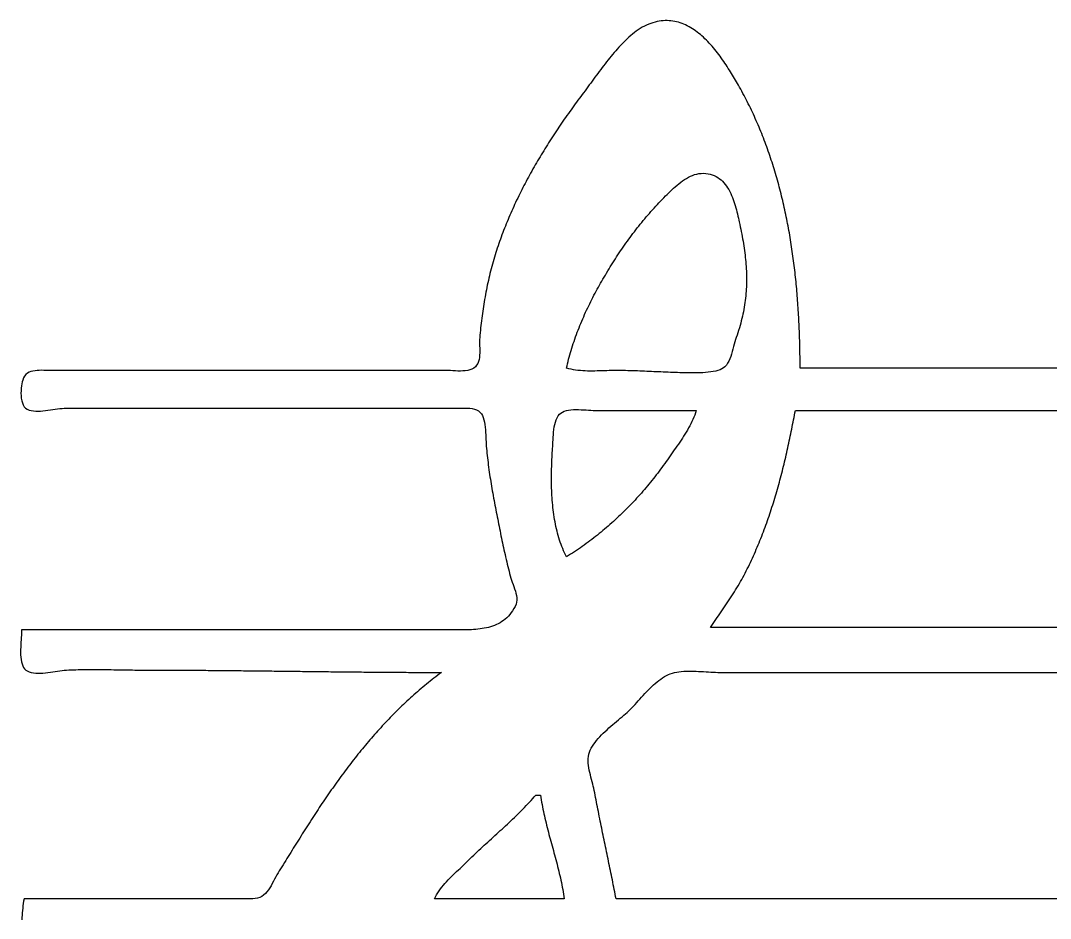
# Model space of a CAD drawing. Extents: x 5 to 1491, y 1 to 919.
# Drawn here: x 20.5 to 457.1, y 502.7 to 883.4 of the extents above; entities that cross this region are included whole.
import ezdxf

# ---------------------------------------------------------------- set-up
doc = ezdxf.new("R2010")
doc.units = 0
doc.layers.add('C18', color=18, linetype='CONTINUOUS')
doc.layers.add('C7', color=7, linetype='CONTINUOUS')

msp = doc.modelspace()

# ---------------------------------------------------------------- linework, layer by layer
at = {"layer": 'C18'}
for points in [[(633, 736), (351, 736), (350.9989, 736.9776), (350.9956, 737.9562), (350.9902, 738.9357), (350.9825, 739.9161), (350.9725, 740.8973), (350.9602, 741.8794), (350.9457, 742.8623), (350.9287, 743.8459), (350.9094, 744.8303), (350.8877, 745.8154), (350.8636, 746.8011), (350.837, 747.7875), (350.8079, 748.7745), (350.7762, 749.7621), (350.742, 750.7502), (350.7053, 751.7389), (350.6659, 752.7281), (350.6239, 753.7177), (350.5792, 754.7078), (350.5319, 755.6982), (350.4818, 756.6891), (350.4289, 757.6803), (350.3733, 758.6718), (350.3149, 759.6636), (350.2536, 760.6556), (350.1894, 761.6479), (350.1224, 762.6403), (350.0524, 763.633), (349.9795, 764.6257), (349.9036, 765.6186), (349.8247, 766.6115), (349.7427, 767.6045), (349.6577, 768.5975), (349.5696, 769.5905), (349.4783, 770.5835), (349.3839, 771.5763), (349.2863, 772.5691), (349.1855, 773.5617), (349.0815, 774.5542), (348.9742, 775.5465), (348.8636, 776.5385), (348.7496, 777.5303), (348.6323, 778.5218), (348.5116, 779.513), (348.3875, 780.5039), (348.26, 781.4943), (348.129, 782.4844), (347.9945, 783.474), (347.8564, 784.4632), (347.7148, 785.4519), (347.5696, 786.44), (347.4208, 787.4276), (347.2684, 788.4146), (347.1122, 789.401), (346.9524, 790.3868), (346.7889, 791.3719), (346.6215, 792.3562), (346.4504, 793.3399), (346.2755, 794.3228), (346.0968, 795.3048), (345.9141, 796.2861), (345.7276, 797.2665), (345.5371, 798.246), (345.3427, 799.2246), (345.1442, 800.2023), (344.9418, 801.179), (344.7353, 802.1547), (344.5247, 803.1293), (344.31, 804.1029), (344.0912, 805.0754), (343.8683, 806.0467), (343.6411, 807.0169), (343.4097, 807.986), (343.1741, 808.9538), (342.9342, 809.9203), (342.69, 810.8856), (342.4414, 811.8496), (342.1885, 812.8123), (341.9312, 813.7736), (341.6695, 814.7335), (341.4033, 815.692), (341.1327, 816.649), (340.8575, 817.6045), (340.5778, 818.5585), (340.2935, 819.511), (340.0047, 820.4619), (339.7112, 821.4112), (339.4131, 822.3589), (339.1103, 823.3049), (338.8027, 824.2492), (338.4905, 825.1918), (338.1735, 826.1326), (337.8516, 827.0717), (337.525, 828.0089), (337.1935, 828.9443), (336.8571, 829.8778), (336.5158, 830.8094), (336.1696, 831.7391), (335.8184, 832.6668), (335.4622, 833.5925), (335.101, 834.5162), (334.7347, 835.4379), (334.3634, 836.3574), (333.9869, 837.2749), (333.6053, 838.1902), (333.2185, 839.1033), (332.8266, 840.0142), (332.4294, 840.9229), (332.0269, 841.8294), (331.6192, 842.7335), (331.2061, 843.6353), (330.7877, 844.5348), (330.364, 845.4318), (329.9348, 846.3265), (329.5002, 847.2187), (329.0602, 848.1085), (328.6146, 848.9957), (328.1636, 849.8804), (327.707, 850.7626), (327.2448, 851.6421), (326.7771, 852.5191), (326.3037, 853.3933), (325.8246, 854.2649), (325.3399, 855.1338), (324.8495, 856), (324.4626, 856.6759), (324.0669, 857.3624), (323.6624, 858.0584), (323.249, 858.763), (322.8268, 859.4751), (322.3958, 860.1939), (321.9558, 860.9182), (321.507, 861.6472), (321.0494, 862.3798), (320.5829, 863.1151), (320.1075, 863.852), (319.6233, 864.5895), (319.1302, 865.3268), (318.6283, 866.0627), (318.1175, 866.7964), (317.5978, 867.5268), (317.0692, 868.2529), (316.5318, 868.9738), (315.9854, 869.6884), (315.4302, 870.3958), (314.8662, 871.095), (314.2932, 871.785), (313.7114, 872.4648), (313.1206, 873.1334), (312.521, 873.7899), (311.9125, 874.4332), (311.2951, 875.0624), (310.6689, 875.6765), (310.0337, 876.2744), (309.3896, 876.8553), (308.7366, 877.4181), (308.0747, 877.9618), (307.404, 878.4855), (306.7243, 878.9881), (306.0357, 879.4687), (305.3382, 879.9263), (304.6318, 880.3599), (303.9164, 880.7685), (303.1922, 881.1511), (302.459, 881.5068), (301.717, 881.8345), (300.966, 882.1333), (300.2061, 882.4022), (299.4372, 882.6401), (298.6595, 882.8462), (297.8728, 883.0194), (297.0772, 883.1587), (296.2726, 883.2631), (295.4591, 883.3317), (294.6367, 883.3635), (293.8054, 883.3574), (292.9651, 883.3126), (292.1159, 883.228), (291.2577, 883.1026), (290.3906, 882.9354), (289.5145, 882.7255), (288.6295, 882.4718), (287.7355, 882.1734), (286.8326, 881.8293), (285.9208, 881.4385), (285, 881.0001)], [(285, 881), (284.1096, 880.5282), (283.2436, 880.0181), (282.4004, 879.4729), (281.5786, 878.8962), (280.7767, 878.2912), (279.9933, 877.6613), (279.2268, 877.0098), (278.4758, 876.3402), (277.7389, 875.6557), (277.0146, 874.9599)], [(277.0146, 874.9598), (276.2984, 874.2512), (275.5918, 873.5318), (274.8942, 872.802), (274.2052, 872.0624), (273.5245, 871.3135), (272.8517, 870.5559), (272.1864, 869.7902), (271.5281, 869.0168), (270.8764, 868.2364), (270.231, 867.4495), (269.5915, 866.6567), (268.9574, 865.8584), (268.3284, 865.0554), (267.7041, 864.248), (267.084, 863.437), (266.4678, 862.6227), (265.8551, 861.8058), (265.2454, 860.9869), (264.6383, 860.1664), (264.0336, 859.345), (263.4307, 858.5231), (262.8292, 857.7014), (262.2288, 856.8804), (261.6291, 856.0607), (261.0297, 855.2427), (260.4301, 854.4271), (259.8299, 853.6144), (259.2289, 852.8052), (258.6265, 852), (258.031, 851.2052), (257.4375, 850.4085), (256.8458, 849.61), (256.2561, 848.8096), (255.6685, 848.0074), (255.0829, 847.2033), (254.4994, 846.3973), (253.9181, 845.5894), (253.339, 844.7797), (252.7621, 843.968), (252.1876, 843.1544), (251.6155, 842.339), (251.0458, 841.5216), (250.4786, 840.7023), (249.914, 839.8811), (249.3519, 839.058), (248.7925, 838.233), (248.2357, 837.406), (247.6817, 836.577), (247.1305, 835.7461), (246.5821, 834.9133), (246.0367, 834.0785), (245.4942, 833.2418), (244.9547, 832.4031), (244.4182, 831.5624), (243.8849, 830.7197), (243.3547, 829.8751), (242.8277, 829.0284), (242.304, 828.1798), (241.7836, 827.3292), (241.2666, 826.4766), (240.753, 825.6219), (240.2429, 824.7653), (239.7363, 823.9066), (239.2333, 823.0459), (238.7339, 822.1832), (238.2382, 821.3184), (237.7463, 820.4516), (237.2581, 819.5828), (236.7738, 818.7119), (236.2933, 817.8389), (235.8168, 816.9639), (235.3443, 816.0869), (234.8758, 815.2077), (234.4115, 814.3265), (233.9513, 813.4432), (233.4952, 812.5578), (233.0435, 811.6703), (232.5961, 810.7807), (232.153, 809.8891), (231.7143, 808.9953), (231.2801, 808.0994), (230.8504, 807.2014), (230.4253, 806.3012), (230.0048, 805.3989), (229.589, 804.4945), (229.1779, 803.588), (228.7715, 802.6793), (228.37, 801.7685), (227.9734, 800.8555), (227.5817, 799.9403), (227.1951, 799.023), (226.8134, 798.1035), (226.4368, 797.1819), (226.0654, 796.258), (225.6992, 795.332), (225.3382, 794.4038), (224.9825, 793.4734), (224.6322, 792.5408), (224.2873, 791.6059), (223.9478, 790.6689), (223.6138, 789.7296), (223.2854, 788.7882), (222.9626, 787.8445), (222.6455, 786.8985), (222.3341, 785.9504), (222.0285, 785), (221.7206, 784.0188), (221.4209, 783.0367), (221.1293, 782.0536), (220.8456, 781.0694), (220.5696, 780.0843), (220.3014, 779.0981), (220.0406, 778.1108), (219.7873, 777.1226), (219.5412, 776.1332), (219.3023, 775.1429), (219.0704, 774.1514), (218.8454, 773.1589), (218.6271, 772.1653), (218.4154, 771.1707), (218.2102, 770.1749), (218.0114, 769.1781), (217.8188, 768.1801), (217.6323, 767.181), (217.4517, 766.1809), (217.277, 765.1795), (217.108, 764.1771), (216.9446, 763.1735), (216.7867, 762.1688), (216.634, 761.1629), (216.4866, 760.1559), (216.3441, 759.1477), (216.2067, 758.1383), (216.074, 757.1277), (215.946, 756.116), (215.8225, 755.103), (215.7034, 754.0889), (215.5886, 753.0736), (215.478, 752.057), (215.3714, 751.0392), (215.2686, 750.0202), (215.1697, 749), (215.1215, 748.2098), (215.1118, 747.353), (215.1278, 746.4425), (215.1567, 745.4911), (215.1858, 744.5119), (215.2023, 743.5176), (215.1935, 742.5213), (215.1467, 741.5359), (215.049, 740.5743), (214.8878, 739.6494), (214.6503, 738.7741), (214.3237, 737.9613), (213.8953, 737.2241), (213.3523, 736.5752), (212.6821, 736.0277)], [(212.682, 736.0277), (211.8931, 735.5912), (211.021, 735.2636), (210.0807, 735.0312), (209.0869, 734.8806), (208.0545, 734.7983), (206.9985, 734.7708), (205.9338, 734.7846), (204.8752, 734.8261), (203.8376, 734.8819), (202.8359, 734.9385), (201.8851, 734.9823), (201, 735), (173, 735), (67, 735), (33, 735), (32.1428, 735.0112), (31.2515, 735.0365), (30.3366, 735.0635), (29.409, 735.0795), (28.4794, 735.072), (27.5585, 735.0285), (26.657, 734.9363), (25.7858, 734.7829), (24.9554, 734.5558), (24.1767, 734.2424), (23.4604, 733.8301), (22.8171, 733.3064), (22.2578, 732.6587), (21.793, 731.8745), (21.4336, 730.9413), (21.2435, 730.2221), (21.0703, 729.3865), (20.9223, 728.4572), (20.8076, 727.4571), (20.7346, 726.4092), (20.7116, 725.3364), (20.7468, 724.2615), (20.8484, 723.2075), (21.0249, 722.1972), (21.2843, 721.2535), (21.6351, 720.3994), (22.0854, 719.6578), (22.6436, 719.0514), (23.3179, 718.6034)], [(23.3179, 718.6033), (24.1516, 718.259), (25.0371, 718.0115), (25.9674, 717.8506), (26.9357, 717.766), (27.9349, 717.7475), (28.9582, 717.785), (29.9988, 717.8683), (31.0497, 717.9872), (32.1039, 718.1315), (33.1547, 718.2909), (34.1952, 718.4554), (35.2183, 718.6147), (36.2172, 718.7586), (37.1851, 718.8769), (38.115, 718.9595), (39, 718.9961), (39.9997, 719.0074), (40.9994, 719.0177), (41.9992, 719.0269), (42.999, 719.0351), (43.9989, 719.0424), (44.9987, 719.0487), (45.9986, 719.0542), (46.9986, 719.0588), (47.9986, 719.0626), (48.9985, 719.0656), (49.9986, 719.068), (50.9986, 719.0696), (51.9986, 719.0706), (52.9987, 719.0711), (53.9988, 719.0709), (54.9989, 719.0702), (55.999, 719.0691), (56.9991, 719.0675), (57.9992, 719.0655), (58.9994, 719.0631), (59.9995, 719.0604), (60.9996, 719.0575), (61.9998, 719.0543), (62.9999, 719.0508), (64, 719.0473), (65.0002, 719.0436), (66.0003, 719.0398), (67.0004, 719.0359), (68.0005, 719.0321), (69.0006, 719.0283), (70.0007, 719.0246), (71.0007, 719.021), (72.0007, 719.0175), (73.0008, 719.0142), (74.0008, 719.0112), (75.0007, 719.0085), (76.0007, 719.006), (77.0006, 719.0039), (78.0005, 719.0023), (79.0003, 719.001), (80.0002, 719.0002), (81, 719), (181, 719), (205, 719), (205.9, 719.0142), (206.8605, 719.046), (207.8642, 719.078), (208.8939, 719.0928), (209.9327, 719.0731), (210.9634, 719.0015), (211.9689, 718.8607), (212.9321, 718.6332), (213.8358, 718.3018), (214.663, 717.8491), (215.3966, 717.2577)], [(215.3966, 717.2576), (215.9096, 716.6436), (216.3405, 715.904), (216.697, 715.0572), (216.9868, 714.122), (217.2176, 713.1169), (217.3971, 712.0605), (217.533, 710.9716), (217.633, 709.8686), (217.7048, 708.7703), (217.7562, 707.6952), (217.7948, 706.662), (217.8284, 705.6893), (217.8646, 704.7958), (217.9112, 704), (217.9882, 702.9955), (218.072, 701.9909), (218.1624, 700.9862), (218.2592, 699.9815), (218.3622, 698.9768), (218.4711, 697.9722), (218.5859, 696.9676), (218.7064, 695.9632), (218.8322, 694.959), (218.9634, 693.955), (219.0996, 692.9513), (219.2406, 691.9479), (219.3864, 690.9448), (219.5367, 689.9422), (219.6913, 688.9399), (219.8501, 687.9382), (220.0128, 686.937), (220.1792, 685.9364), (220.3493, 684.9364), (220.5227, 683.937), (220.6993, 682.9384), (220.8789, 681.9405), (221.0614, 680.9433), (221.2465, 679.947), (221.434, 678.9516), (221.6238, 677.9571), (221.8157, 676.9636), (222.0095, 675.9711), (222.2049, 674.9796), (222.4019, 673.9892), (222.6003, 673), (222.8017, 671.9964), (223.0024, 670.9923), (223.2029, 669.9877), (223.4033, 668.9828), (223.604, 667.9776), (223.8052, 666.9723), (224.0074, 665.967), (224.2108, 664.9617), (224.4157, 663.9567), (224.6224, 662.9519), (224.8312, 661.9475), (225.0424, 660.9436), (225.2564, 659.9402), (225.4734, 658.9377), (225.6938, 657.9359), (225.9179, 656.935), (226.1459, 655.9351), (226.3782, 654.9364), (226.615, 653.9389), (226.8568, 652.9428), (227.1038, 651.9481), (227.3563, 650.9549), (227.6145, 649.9635), (227.8789, 648.9737), (228.1498, 647.9858), (228.4274, 647), (228.694, 646.1394), (229.0007, 645.2502), (229.3308, 644.3373), (229.6673, 643.4057), (229.9934, 642.4603), (230.2924, 641.5062), (230.5474, 640.5482), (230.7416, 639.5915), (230.8582, 638.6409), (230.8804, 637.7015), (230.7913, 636.7782), (230.5742, 635.876), (230.2122, 635)], [(230.2121, 635), (229.6972, 634.0549), (229.1513, 633.1713), (228.5755, 632.3471), (227.9708, 631.5803), (227.3386, 630.8687), (226.68, 630.2103), (225.9961, 629.6031), (225.2881, 629.0449), (224.5573, 628.5337), (223.8047, 628.0675), (223.0316, 627.6441), (222.2391, 627.2616), (221.4284, 626.9178), (220.6007, 626.6107), (219.7571, 626.3382), (218.8988, 626.0982), (218.0271, 625.8888), (217.143, 625.7077), (216.2478, 625.553), (215.3426, 625.4226), (214.4286, 625.3144), (213.5069, 625.2264), (212.5788, 625.1565), (211.6454, 625.1025), (210.7079, 625.0626), (209.7675, 625.0345), (208.8253, 625.0163), (207.8826, 625.0058), (206.9404, 625.0011), (206, 625), (178, 625), (21, 625), (20.9861, 624.3435), (20.9488, 623.591), (20.8941, 622.7547), (20.8283, 621.8468), (20.7575, 620.8796), (20.688, 619.8655), (20.626, 618.8166), (20.5776, 617.7452), (20.549, 616.6637), (20.5465, 615.5842), (20.5763, 614.5191), (20.6445, 613.4806), (20.7574, 612.481), (20.9211, 611.5326), (21.1418, 610.6476), (21.4257, 609.8382), (21.7791, 609.1169), (22.2081, 608.4958), (22.719, 607.9872), (23.3179, 607.6034)], [(23.3179, 607.6033), (24.1662, 607.2476), (25.0624, 606.984), (25.9999, 606.8033), (26.9723, 606.6966), (27.9731, 606.6549), (28.9957, 606.6692), (30.0338, 606.7304), (31.0808, 606.8297), (32.1302, 606.9579), (33.1756, 607.106), (34.2104, 607.2652), (35.2283, 607.4263), (36.2227, 607.5804), (37.187, 607.7184), (38.115, 607.8314), (39, 607.9105), (39.992, 607.9745), (40.9854, 608.0312), (41.9801, 608.0809), (42.976, 608.1238), (43.9729, 608.1604), (44.9709, 608.1909), (45.9698, 608.2158), (46.9696, 608.2354), (47.9701, 608.25), (48.9713, 608.2599), (49.9732, 608.2656), (50.9755, 608.2673), (51.9783, 608.2654), (52.9814, 608.2602), (53.9848, 608.2521), (54.9885, 608.2414), (55.9922, 608.2285), (56.9959, 608.2138), (57.9996, 608.1975), (59.0032, 608.1799), (60.0066, 608.1616), (61.0096, 608.1427), (62.0123, 608.1237), (63.0145, 608.1048), (64.0162, 608.0865), (65.0172, 608.069), (66.0175, 608.0527), (67.017, 608.038), (68.0157, 608.0253), (69.0134, 608.0147), (70.0101, 608.0067), (71.0056, 608.0017), (72, 608), (72.9998, 607.9998), (73.9998, 607.9992), (74.9997, 607.9983), (75.9997, 607.997), (76.9998, 607.9954), (77.9998, 607.9935), (78.9999, 607.9912), (80.0001, 607.9885), (81.0002, 607.9856), (82.0004, 607.9823), (83.0006, 607.9787), (84.0009, 607.9749), (85.0012, 607.9707), (86.0015, 607.9662), (87.0018, 607.9614), (88.0021, 607.9563), (89.0025, 607.951), (90.0029, 607.9454), (91.0033, 607.9395), (92.0038, 607.9334), (93.0042, 607.927), (94.0047, 607.9203), (95.0052, 607.9134), (96.0057, 607.9063), (97.0063, 607.899), (98.0068, 607.8914), (99.0074, 607.8836), (100.008, 607.8756), (101.0086, 607.8673), (102.0092, 607.8589), (103.0098, 607.8503), (104.0105, 607.8415), (105.0111, 607.8325), (106.0118, 607.8233), (107.0124, 607.814), (108.0131, 607.8044), (109.0138, 607.7948), (110.0145, 607.7849), (111.0151, 607.775), (112.0158, 607.7648), (113.0165, 607.7546), (114.0172, 607.7442), (115.0179, 607.7337), (116.0187, 607.723), (117.0194, 607.7123), (118.0201, 607.7014), (119.0208, 607.6904), (120.0215, 607.6794), (121.0222, 607.6682), (122.0229, 607.657), (123.0236, 607.6457), (124.0243, 607.6343), (125.0249, 607.6228), (126.0256, 607.6113), (127.0263, 607.5997), (128.0269, 607.5881), (129.0276, 607.5765), (130.0282, 607.5647), (131.0289, 607.553), (132.0295, 607.5412), (133.0301, 607.5295), (134.0307, 607.5177), (135.0312, 607.5059), (136.0318, 607.494), (137.0323, 607.4822), (138.0329, 607.4704), (139.0334, 607.4587), (140.0339, 607.4469), (141.0343, 607.4352), (142.0348, 607.4234), (143.0352, 607.4118), (144.0356, 607.4002), (145.036, 607.3886), (146.0364, 607.3771), (147.0367, 607.3656), (148.037, 607.3542), (149.0373, 607.3429), (150.0376, 607.3317), (151.0378, 607.3205), (152.038, 607.3095), (153.0382, 607.2985), (154.0383, 607.2876), (155.0384, 607.2769), (156.0385, 607.2662), (157.0386, 607.2557), (158.0386, 607.2453), (159.0386, 607.2351), (160.0385, 607.2249), (161.0384, 607.215), (162.0383, 607.2051), (163.0381, 607.1955), (164.0379, 607.1859), (165.0377, 607.1766), (166.0374, 607.1674), (167.0371, 607.1584), (168.0367, 607.1496), (169.0363, 607.141), (170.0358, 607.1326), (171.0353, 607.1243), (172.0348, 607.1163), (173.0342, 607.1085), (174.0336, 607.1009), (175.0329, 607.0936), (176.0321, 607.0865), (177.0314, 607.0796), (178.0305, 607.0729), (179.0296, 607.0665), (180.0287, 607.0604), (181.0277, 607.0545), (182.0267, 607.0489), (183.0256, 607.0436), (184.0244, 607.0385), (185.0232, 607.0337), (186.022, 607.0292), (187.0206, 607.025), (188.0192, 607.0212), (189.0178, 607.0176), (190.0163, 607.0143), (191.0147, 607.0114), (192.0131, 607.0087), (193.0114, 607.0064), (194.0097, 607.0045), (195.0079, 607.0029), (196.006, 607.0016), (197.004, 607.0007), (198.002, 607.0001), (199, 607), (198.1868, 606.3933), (197.3786, 605.7827), (196.5754, 605.1682), (195.777, 604.5497), (194.9835, 603.9273), (194.1948, 603.3011), (193.4109, 602.671), (192.6316, 602.0371), (191.8571, 601.3994), (191.0872, 600.7579), (190.3218, 600.1126), (189.561, 599.4637), (188.8047, 598.811), (188.0528, 598.1547), (187.3054, 597.4947), (186.5623, 596.8312), (185.8236, 596.164), (185.0891, 595.4932), (184.3588, 594.819), (183.6328, 594.1412), (182.9108, 593.4599), (182.193, 592.7751), (181.4793, 592.0869), (180.7695, 591.3953), (180.0638, 590.7003), (179.3619, 590.0019), (178.6639, 589.3002), (177.9698, 588.5952), (177.2795, 587.8868), (176.5929, 587.1753), (175.91, 586.4605), (175.2308, 585.7424), (174.5553, 585.0212), (173.8832, 584.2969), (173.2148, 583.5694), (172.5498, 582.8387), (171.8882, 582.105), (171.2301, 581.3683), (170.5753, 580.6285), (169.9238, 579.8857), (169.2756, 579.1399), (168.6306, 578.3912), (167.9888, 577.6395), (167.3502, 576.8849), (166.7146, 576.1275), (166.0821, 575.3672), (165.4526, 574.604), (164.8261, 573.8381), (164.2024, 573.0694), (163.5817, 572.2979), (162.9637, 571.5237), (162.3486, 570.7468), (161.7362, 569.9672), (161.1265, 569.185), (160.5195, 568.4001), (159.9151, 567.6127), (159.3132, 566.8227), (158.7139, 566.0301), (158.117, 565.235), (157.5226, 564.4374), (156.9306, 563.6373), (156.3409, 562.8348), (155.7536, 562.0298), (155.1685, 561.2225), (154.5856, 560.4128), (154.0049, 559.6007), (153.4263, 558.7864), (152.8498, 557.9697), (152.2754, 557.1507), (151.7029, 556.3296), (151.1324, 555.5062), (150.5638, 554.6806), (149.9971, 553.8528), (149.4322, 553.0229), (148.8691, 552.1909), (148.3077, 551.3568), (147.748, 550.5206), (147.19, 549.6824), (146.6335, 548.8422), (146.0787, 548), (145.5171, 547.1436), (144.9573, 546.286), (144.399, 545.4273), (143.8423, 544.5675), (143.2871, 543.7066), (142.7332, 542.8447), (142.1806, 541.9819), (141.6294, 541.1183), (141.0793, 540.2537), (140.5303, 539.3885), (139.9824, 538.5224), (139.4355, 537.6557), (138.8895, 536.7884), (138.3444, 535.9205), (137.8, 535.0521), (137.2564, 534.1832), (136.7134, 533.314), (136.1711, 532.4443), (135.6292, 531.5744), (135.0878, 530.7042), (134.5468, 529.8338), (134.0062, 528.9632), (133.4657, 528.0926), (132.9255, 527.2219), (132.3854, 526.3513), (131.8453, 525.4807), (131.3053, 524.6102), (130.7651, 523.7399), (130.2249, 522.8698), (129.6844, 522), (129.2002, 521.1785), (128.7236, 520.3022), (128.2473, 519.387), (127.7641, 518.4487), (127.2668, 517.5034), (126.7482, 516.567), (126.2012, 515.6554), (125.6185, 514.7846), (124.9929, 513.9705), (124.3173, 513.229), (123.5843, 512.5761), (122.787, 512.0277), (121.9145, 511.6012), (120.9848, 511.299), (120.0113, 511.1013), (119.0073, 510.9882), (117.9863, 510.94), (116.9617, 510.9368), (115.9468, 510.959), (114.9551, 510.9866), (114, 511), (94, 511), (22, 511), (21.8252, 509.9989), (21.672, 508.9999), (21.539, 508.0026), (21.4247, 507.0064), (21.3278, 506.0112), (21.2468, 505.0164), (21.1803, 504.0218), (21.1268, 503.027), (21.0851, 502.0315)]]:
    msp.add_lwpolyline(points, dxfattribs=at)
at = {"layer": 'C7'}
for points in [[(266.4274, 772), (266.9288, 772.8729), (267.4339, 773.7438), (267.9427, 774.6126), (268.4552, 775.4791), (268.9715, 776.3434), (269.4917, 777.2053), (270.0157, 778.0648), (270.5436, 778.9218), (271.0756, 779.7763), (271.6115, 780.6282), (272.1516, 781.4774), (272.6957, 782.3239), (273.2441, 783.1675), (273.7966, 784.0083), (274.3534, 784.8462), (274.9146, 785.681), (275.4801, 786.5127), (276.05, 787.3414), (276.6245, 788.1668), (277.2034, 788.9889), (277.7869, 789.8077), (278.375, 790.623), (278.9677, 791.4349), (279.5652, 792.2433), (280.1674, 793.048), (280.7745, 793.8491), (281.3864, 794.6464), (282.0032, 795.44), (282.625, 796.2296), (283.2517, 797.0153), (283.8836, 797.797), (284.5205, 798.5746), (285.1626, 799.3481), (285.8099, 800.1174), (286.4624, 800.8824), (287.1202, 801.643), (287.7834, 802.3993), (288.452, 803.151), (289.126, 803.8982), (289.8055, 804.6409), (290.4905, 805.3788), (291.1812, 806.112), (291.8775, 806.8404), (292.5794, 807.5639), (293.2872, 808.2825), (294.0007, 808.9961), (294.6388, 809.6296), (295.2953, 810.2785), (295.9702, 810.9375), (296.6631, 811.6015), (297.3739, 812.2651), (298.1022, 812.9232), (298.8481, 813.5706), (299.6111, 814.2019), (300.3911, 814.8121), (301.1879, 815.3958), (302.0012, 815.9478), (302.831, 816.463), (303.6769, 816.936), (304.5387, 817.3617), (305.4162, 817.7349), (306.3093, 818.0502), (307.2177, 818.3025), (308.1411, 818.4866), (309.0795, 818.5972), (310.0325, 818.6291), (311, 818.5771), (311.974, 818.4441), (312.8991, 818.2437), (313.777, 817.9789), (314.6091, 817.6529), (315.3969, 817.2688), (316.142, 816.8297), (316.8459, 816.3389), (317.5102, 815.7995), (318.1363, 815.2146), (318.726, 814.5874), (319.2806, 813.921), (319.8017, 813.2185), (320.2908, 812.4831), (320.7495, 811.7181), (321.1794, 810.9264), (321.5819, 810.1112), (321.9586, 809.2758), (322.311, 808.4232), (322.6407, 807.5566), (322.9492, 806.6792), (323.2381, 805.794), (323.5088, 804.9043), (323.7629, 804.0131), (324.002, 803.1237), (324.2276, 802.2392), (324.4412, 801.3627), (324.6444, 800.4974), (324.8387, 799.6464), (325.0256, 798.8129), (325.2067, 798), (325.435, 796.9628), (325.6563, 795.9317), (325.8701, 794.9065), (326.0764, 793.8871), (326.2748, 792.873), (326.4654, 791.8641), (326.6477, 790.8602), (326.8217, 789.8609), (326.9871, 788.8662), (327.1437, 787.8757), (327.2914, 786.8892), (327.4299, 785.9064), (327.559, 784.9272), (327.6786, 783.9512), (327.7885, 782.9783), (327.8884, 782.0082), (327.9781, 781.0407), (328.0575, 780.0755), (328.1263, 779.1124), (328.1844, 778.1512), (328.2316, 777.1916), (328.2676, 776.2334), (328.2923, 775.2763), (328.3054, 774.3201), (328.3068, 773.3646), (328.2963, 772.4095), (328.2736, 771.4547), (328.2387, 770.4998), (328.1912, 769.5446), (328.1309, 768.5889), (328.0578, 767.6324), (327.9715, 766.6749), (327.8719, 765.7162), (327.7588, 764.7561), (327.632, 763.7942), (327.4913, 762.8304), (327.3365, 761.8644), (327.1673, 760.896), (326.9837, 759.925), (326.7853, 758.951), (326.5721, 757.9739), (326.3438, 756.9934), (326.1001, 756.0094), (325.841, 755.0215), (325.5662, 754.0295), (325.2755, 753.0332), (324.9687, 752.0323), (324.6456, 751.0266), (324.306, 750.0159), (323.9498, 749), (323.6585, 748.1228), (323.3802, 747.1781), (323.1079, 746.1809), (322.8344, 745.146), (322.5527, 744.0883), (322.2557, 743.0229), (321.9365, 741.9647), (321.5878, 740.9287), (321.2027, 739.9297), (320.7741, 738.9827), (320.2949, 738.1027), (319.7581, 737.3046), (319.1566, 736.6034)], [(252, 736), (252.2008, 736.932), (252.4142, 737.8681), (252.6398, 738.8078), (252.8773, 739.7508), (253.1265, 740.6968), (253.387, 741.6453), (253.6586, 742.5961), (253.941, 743.5487), (254.2338, 744.5027), (254.5367, 745.4579), (254.8496, 746.4138), (255.172, 747.3701), (255.5038, 748.3264), (255.8445, 749.2824), (256.1939, 750.2377), (256.5518, 751.1918), (256.9177, 752.1445), (257.2915, 753.0955), (257.6728, 754.0442), (258.0613, 754.9904), (258.4568, 755.9337), (258.8589, 756.8737), (259.2674, 757.8101), (259.682, 758.7425), (260.1023, 759.6705), (260.528, 760.5938), (260.959, 761.512), (261.3948, 762.4247), (261.8353, 763.3316), (262.28, 764.2323), (262.7287, 765.1265), (263.1812, 766.0137), (263.637, 766.8937), (264.096, 767.766), (264.5578, 768.6303), (265.0221, 769.4862), (265.4887, 770.3333), (265.9573, 771.1714), (266.4275, 772)], [(303, 734.0184), (302.0021, 734.0333), (301.0042, 734.0528), (300.0063, 734.0764), (299.0083, 734.1039), (298.0103, 734.1348), (297.0122, 734.1688), (296.014, 734.2055), (295.0157, 734.2447), (294.0173, 734.2859), (293.0188, 734.3288), (292.0201, 734.373), (291.0213, 734.4183), (290.0223, 734.4641), (289.0231, 734.5103), (288.0237, 734.5564), (287.0241, 734.602), (286.0243, 734.6469), (285.0242, 734.6907), (284.0239, 734.733), (283.0233, 734.7734), (282.0225, 734.8117), (281.0213, 734.8475), (280.0199, 734.8803), (279.0181, 734.91), (278.016, 734.936), (277.0135, 734.9581), (276.0107, 734.9759), (275.0075, 734.989), (274.0039, 734.9972), (273, 735), (272.0187, 734.9939), (271.0285, 734.9775), (270.0303, 734.9532), (269.0253, 734.9235), (268.0147, 734.8909), (266.9996, 734.8578), (265.9811, 734.8267), (264.9603, 734.8002), (263.9384, 734.7808), (262.9166, 734.7708), (261.8958, 734.7728), (260.8773, 734.7893), (259.8623, 734.8228), (258.8517, 734.8758), (257.8469, 734.9506), (256.8488, 735.0499), (255.8586, 735.1762), (254.8775, 735.3318), (253.9066, 735.5193), (252.9471, 735.7412), (252, 736)], [(319.1566, 736.6033), (318.5824, 736.1173), (317.8888, 735.6944), (317.0904, 735.3305), (316.2016, 735.0211), (315.2368, 734.762), (314.2106, 734.5489), (313.1373, 734.3775), (312.0314, 734.2436), (310.9075, 734.1429), (309.7799, 734.0711), (308.6631, 734.024), (307.5716, 733.9971), (306.5199, 733.9864), (305.5224, 733.9874), (304.5936, 733.996), (303.748, 734.0077), (303, 734.0185)], [(307, 718), (306.68, 717.0414), (306.3318, 716.0949), (305.9571, 715.1599), (305.5574, 714.236), (305.1342, 713.3224), (304.6893, 712.4186), (304.2242, 711.5241), (303.7405, 710.6382), (303.2398, 709.7604), (302.7237, 708.8902), (302.1938, 708.0269), (301.6517, 707.1699), (301.099, 706.3188), (300.5373, 705.4729), (299.9682, 704.6316), (299.3933, 703.7944), (298.8142, 702.9607), (298.2325, 702.13), (297.6498, 701.3016), (297.0677, 700.4749), (296.4878, 699.6495), (295.9117, 698.8247), (295.341, 698), (294.7705, 697.176), (294.1955, 696.3561), (293.6158, 695.54), (293.0315, 694.728), (292.4427, 693.9199), (291.8492, 693.1159), (291.2511, 692.3159), (290.6484, 691.5201), (290.041, 690.7284), (289.429, 689.9408), (288.8124, 689.1575), (288.1912, 688.3783), (287.5653, 687.6034), (286.9347, 686.8328), (286.2996, 686.0665), (285.6597, 685.3045), (285.0152, 684.547), (284.3661, 683.7938), (283.7123, 683.045), (283.0539, 682.3007), (282.3907, 681.5609), (281.7229, 680.8256), (281.0505, 680.0949), (280.3733, 679.3688), (279.6915, 678.6472), (279.005, 677.9304), (278.3138, 677.2182), (277.6179, 676.5106), (276.9173, 675.8079), (276.212, 675.1099), (275.5021, 674.4167), (274.7874, 673.7283), (274.068, 673.0447), (273.3439, 672.3661), (272.6151, 671.6924), (271.8815, 671.0236), (271.1433, 670.3598), (270.4003, 669.701), (269.6526, 669.0472), (268.9002, 668.3985), (268.143, 667.7549), (267.3811, 667.1164), (266.6144, 666.4831), (265.843, 665.855), (265.0669, 665.2321), (264.286, 664.6144), (263.5003, 664.0021), (262.7099, 663.395), (261.9147, 662.7933), (261.1148, 662.1969), (260.3101, 661.6059), (259.5006, 661.0204), (258.6864, 660.4403), (257.8673, 659.8658), (257.0435, 659.2967), (256.2149, 658.7332), (255.3815, 658.1753), (254.5433, 657.6229), (253.7003, 657.0763), (252.8525, 656.5353), (252, 656), (251.5685, 656.8475), (251.1555, 657.7085), (250.7605, 658.5823), (250.3833, 659.4686), (250.0234, 660.3667), (249.6806, 661.2761), (249.3545, 662.1964), (249.0448, 663.127), (248.7511, 664.0674), (248.4731, 665.0171), (248.2104, 665.9756), (247.9627, 666.9424), (247.7297, 667.9169), (247.511, 668.8986), (247.3062, 669.8871), (247.1151, 670.8818), (246.9373, 671.8822), (246.7724, 672.8878), (246.6202, 673.8981), (246.4802, 674.9125), (246.3521, 675.9306), (246.2356, 676.9518), (246.1304, 677.9756), (246.0361, 679.0016), (245.9523, 680.0291), (245.8787, 681.0577), (245.815, 682.0869), (245.7609, 683.1162), (245.7159, 684.145), (245.6798, 685.1728), (245.6522, 686.1992), (245.6328, 687.2235), (245.6212, 688.2453), (245.6171, 689.2641), (245.6201, 690.2794), (245.63, 691.2906), (245.6463, 692.2973), (245.6687, 693.2989), (245.6969, 694.2949), (245.7305, 695.2847), (245.7692, 696.268), (245.8127, 697.2442), (245.8606, 698.2127), (245.9126, 699.173), (245.9682, 700.1247), (246.0273, 701.0672), (246.0895, 702), (246.1346, 702.7754), (246.1749, 703.6462), (246.2163, 704.5965), (246.2649, 705.6104), (246.3265, 706.6721), (246.4071, 707.7658), (246.5126, 708.8755), (246.6489, 709.9855), (246.8221, 711.0798), (247.038, 712.1428), (247.3026, 713.1584), (247.6219, 714.1108), (248.0017, 714.9843), (248.448, 715.7629), (248.9668, 716.4308), (249.564, 716.9722), (250.2567, 717.4014), (251.0433, 717.7441), (251.9114, 718.0083), (252.8487, 718.2021), (253.8429, 718.3337), (254.8815, 718.4113), (255.9523, 718.4429), (257.0429, 718.4366), (258.141, 718.4006), (259.2342, 718.3431), (260.3102, 718.2721), (261.3566, 718.1958), (262.3612, 718.1223), (263.3114, 718.0598), (264.1952, 718.0163), (265, 718), (307, 718)], [(633, 626), (313, 626), (313.5619, 626.8489), (314.1267, 627.6949), (314.6941, 628.5384), (315.2634, 629.3799), (315.8342, 630.2197), (316.406, 631.0583), (316.9781, 631.8959), (317.5502, 632.7331), (318.1217, 633.5703), (318.6921, 634.4078), (319.261, 635.246), (319.8277, 636.0853), (320.3917, 636.9263), (320.9527, 637.7691), (321.51, 638.6144), (322.0631, 639.4624), (322.6116, 640.3135), (323.1549, 641.1682), (323.6925, 642.0269), (324.224, 642.8899), (324.7487, 643.7578), (325.2662, 644.6307), (325.776, 645.5093), (326.2776, 646.3939), (326.7704, 647.2848), (327.2539, 648.1825), (327.7277, 649.0874), (328.1913, 650), (328.6438, 650.9119), (329.0902, 651.8253), (329.5307, 652.7404), (329.9652, 653.657), (330.3939, 654.5752), (330.8168, 655.4949), (331.234, 656.4161), (331.6455, 657.3389), (332.0514, 658.2631), (332.4518, 659.1889), (332.8467, 660.1161), (333.2363, 661.0448), (333.6204, 661.9749), (333.9994, 662.9065), (334.3731, 663.8395), (334.7416, 664.7739), (335.1051, 665.7097), (335.4636, 666.6469), (335.8172, 667.5856), (336.1658, 668.5255), (336.5097, 669.4669), (336.8488, 670.4095), (337.1832, 671.3535), (337.513, 672.2989), (337.8382, 673.2455), (338.1589, 674.1935), (338.4753, 675.1427), (338.7872, 676.0932), (339.0949, 677.045), (339.3983, 677.998), (339.6976, 678.9522), (339.9928, 679.9077), (340.2839, 680.8644), (340.5711, 681.8223), (340.8543, 682.7814), (341.1337, 683.7416), (341.4094, 684.7031), (341.6813, 685.6656), (341.9496, 686.6294), (342.2143, 687.5942), (342.4755, 688.5602), (342.7333, 689.5273), (342.9877, 690.4954), (343.2387, 691.4647), (343.4865, 692.435), (343.7311, 693.4064), (343.9726, 694.3788), (344.211, 695.3523), (344.4464, 696.3268), (344.6789, 697.3023), (344.9086, 698.2788), (345.1354, 699.2563), (345.3595, 700.2347), (345.5809, 701.2141), (345.7998, 702.1945), (346.016, 703.1758), (346.2299, 704.1581), (346.4413, 705.1412), (346.6503, 706.1253), (346.8571, 707.1102), (347.0617, 708.096), (347.2641, 709.0827), (347.4644, 710.0703), (347.6628, 711.0586), (347.8591, 712.0479), (348.0536, 713.0379), (348.2463, 714.0287), (348.4372, 715.0204), (348.6264, 716.0128), (348.8139, 717.006), (349, 718), (562, 718)], [(277, 589.4243), (277.6684, 590.0225), (278.3384, 590.6546), (279.0106, 591.3169), (279.6852, 592.0056), (280.3627, 592.7172), (281.0435, 593.4479), (281.728, 594.194), (282.4168, 594.9518), (283.11, 595.7177), (283.8083, 596.4879), (284.512, 597.2589), (285.2215, 598.0268), (285.9372, 598.788), (286.6596, 599.5388), (287.3891, 600.2756), (288.1261, 600.9946), (288.871, 601.6922), (289.6242, 602.3646), (290.3861, 603.0082), (291.1573, 603.6193), (291.938, 604.1941), (292.7287, 604.7291), (293.5298, 605.2206), (294.3418, 605.6647), (295.165, 606.058), (296, 606.3966), (296.8653, 606.6835), (297.7665, 606.9228), (298.6999, 607.1177), (299.6621, 607.2718), (300.6495, 607.3885), (301.6586, 607.4714), (302.6858, 607.5237), (303.7277, 607.5491), (304.7806, 607.551), (305.8412, 607.5328), (306.9058, 607.4981), (307.971, 607.4502), (309.0332, 607.3926), (310.0888, 607.3289), (311.1345, 607.2624), (312.1665, 607.1966), (313.1815, 607.1351), (314.1758, 607.0811), (315.146, 607.0383), (316.0886, 607.0101), (317, 607), (362, 607), (634, 607)], [(263.7391, 557), (263.5623, 557.8557), (263.3524, 558.7445), (263.1173, 559.6621), (262.865, 560.6042), (262.6037, 561.5666), (262.3413, 562.5452), (262.0858, 563.5355), (261.8453, 564.5335), (261.6279, 565.5348), (261.4415, 566.5353), (261.2941, 567.5307), (261.1939, 568.5167), (261.1488, 569.4892), (261.1669, 570.4439), (261.2562, 571.3766), (261.4247, 572.2829), (261.6805, 573.1588), (262.0316, 574), (262.4759, 574.8476), (262.9733, 575.6842), (263.5197, 576.5098), (264.111, 577.3244), (264.7428, 578.1278), (265.4113, 578.9201), (266.1121, 579.7011), (266.8411, 580.4708), (267.5942, 581.2292), (268.3672, 581.9762), (269.1561, 582.7117), (269.9565, 583.4357), (270.7645, 584.1481), (271.5758, 584.8489), (272.3862, 585.538), (273.1918, 586.2154), (273.9882, 586.881), (274.7714, 587.5348), (275.5372, 588.1766), (276.2814, 588.8065), (277, 589.4244)], [(241, 555), (241.1396, 554.007), (241.2905, 553.0161), (241.4522, 552.027), (241.6241, 551.0398), (241.8057, 550.0542), (241.9964, 549.0703), (242.1959, 548.0879), (242.4034, 547.107), (242.6185, 546.1274), (242.8407, 545.149), (243.0695, 544.1719), (243.3043, 543.1958), (243.5445, 542.2207), (243.7898, 541.2465), (244.0395, 540.2731), (244.2932, 539.3005), (244.5502, 538.3284), (244.8101, 537.3569), (245.0724, 536.3859), (245.3365, 535.4152), (245.6019, 534.4447), (245.8681, 533.4745), (246.1346, 532.5043), (246.4007, 531.5342), (246.6661, 530.5639), (246.9302, 529.5935), (247.1924, 528.6228), (247.4523, 527.6517), (247.7093, 526.6801), (247.9628, 525.708), (248.2125, 524.7353), (248.4576, 523.7619), (248.6978, 522.7876), (248.9325, 521.8125), (249.1611, 520.8363), (249.3832, 519.859), (249.5981, 518.8806), (249.8055, 517.9009), (250.0047, 516.9199), (250.1953, 515.9374), (250.3767, 514.9533), (250.5484, 513.9676), (250.7098, 512.9802), (250.8605, 511.991), (251, 511), (196, 511), (196.439, 511.8857), (196.9171, 512.7491), (197.4316, 513.5913), (197.9796, 514.4137), (198.5582, 515.2178), (199.1646, 516.0048), (199.7961, 516.7762), (200.4498, 517.5333), (201.1229, 518.2774), (201.8126, 519.01), (202.516, 519.7324), (203.2303, 520.446), (203.9527, 521.152), (204.6805, 521.852), (205.4107, 522.5472), (206.1405, 523.2391), (206.8672, 523.9289), (207.5878, 524.6181), (208.2997, 525.308), (209, 526), (209.7158, 526.7116), (210.4367, 527.4202), (211.1623, 528.1261), (211.8923, 528.8294), (212.6263, 529.5303), (213.3641, 530.2291), (214.1053, 530.9259), (214.8495, 531.621), (215.5965, 532.3146), (216.346, 533.007), (217.0975, 533.6982), (217.8508, 534.3886), (218.6056, 535.0784), (219.3615, 535.7677), (220.1182, 536.4568), (220.8753, 537.1459), (221.6326, 537.8352), (222.3897, 538.525), (223.1462, 539.2154), (223.902, 539.9066), (224.6566, 540.5989), (225.4096, 541.2925), (226.1609, 541.9876), (226.91, 542.6844), (227.6566, 543.3831), (228.4005, 544.084), (229.1412, 544.7872), (229.8785, 545.493), (230.6119, 546.2016), (231.3413, 546.9132), (232.0662, 547.628), (232.7864, 548.3462), (233.5015, 549.0681), (234.2112, 549.7938), (234.9151, 550.5236), (235.613, 551.2577), (236.3045, 551.9963), (236.9893, 552.7396), (237.667, 553.4878), (238.3373, 554.2412), (239, 555), (241, 555)], [(502, 511), (273, 511), (272.8051, 512.0015), (272.6092, 513.0028), (272.4122, 514.0038), (272.2141, 515.0047), (272.0152, 516.0053), (271.8153, 517.0057), (271.6146, 518.006), (271.4132, 519.0061), (271.211, 520.006), (271.0081, 521.0058), (270.8046, 522.0054), (270.6006, 523.0049), (270.3961, 524.0043), (270.1911, 525.0036), (269.9858, 526.0029), (269.7801, 527.002), (269.5742, 528.0011), (269.368, 529.0001), (269.1617, 529.9991), (268.9553, 530.9981), (268.7488, 531.997), (268.5424, 532.9959), (268.336, 533.9949), (268.1298, 534.9939), (267.9237, 535.9928), (267.7179, 536.9919), (267.5124, 537.991), (267.3072, 538.9901), (267.1025, 539.9894), (266.8982, 540.9887), (266.6944, 541.9881), (266.4912, 542.9877), (266.2886, 543.9874), (266.0868, 544.9872), (265.8857, 545.9871), (265.6854, 546.9872), (265.4859, 547.9875), (265.2874, 548.988), (265.0899, 549.9887), (264.8934, 550.9896), (264.6979, 551.9907), (264.5037, 552.992), (264.3106, 553.9936), (264.1188, 554.9954), (263.9283, 555.9976), (263.7392, 557)]]:
    msp.add_lwpolyline(points, dxfattribs=at)

doc.saveas('drawing.dxf')
